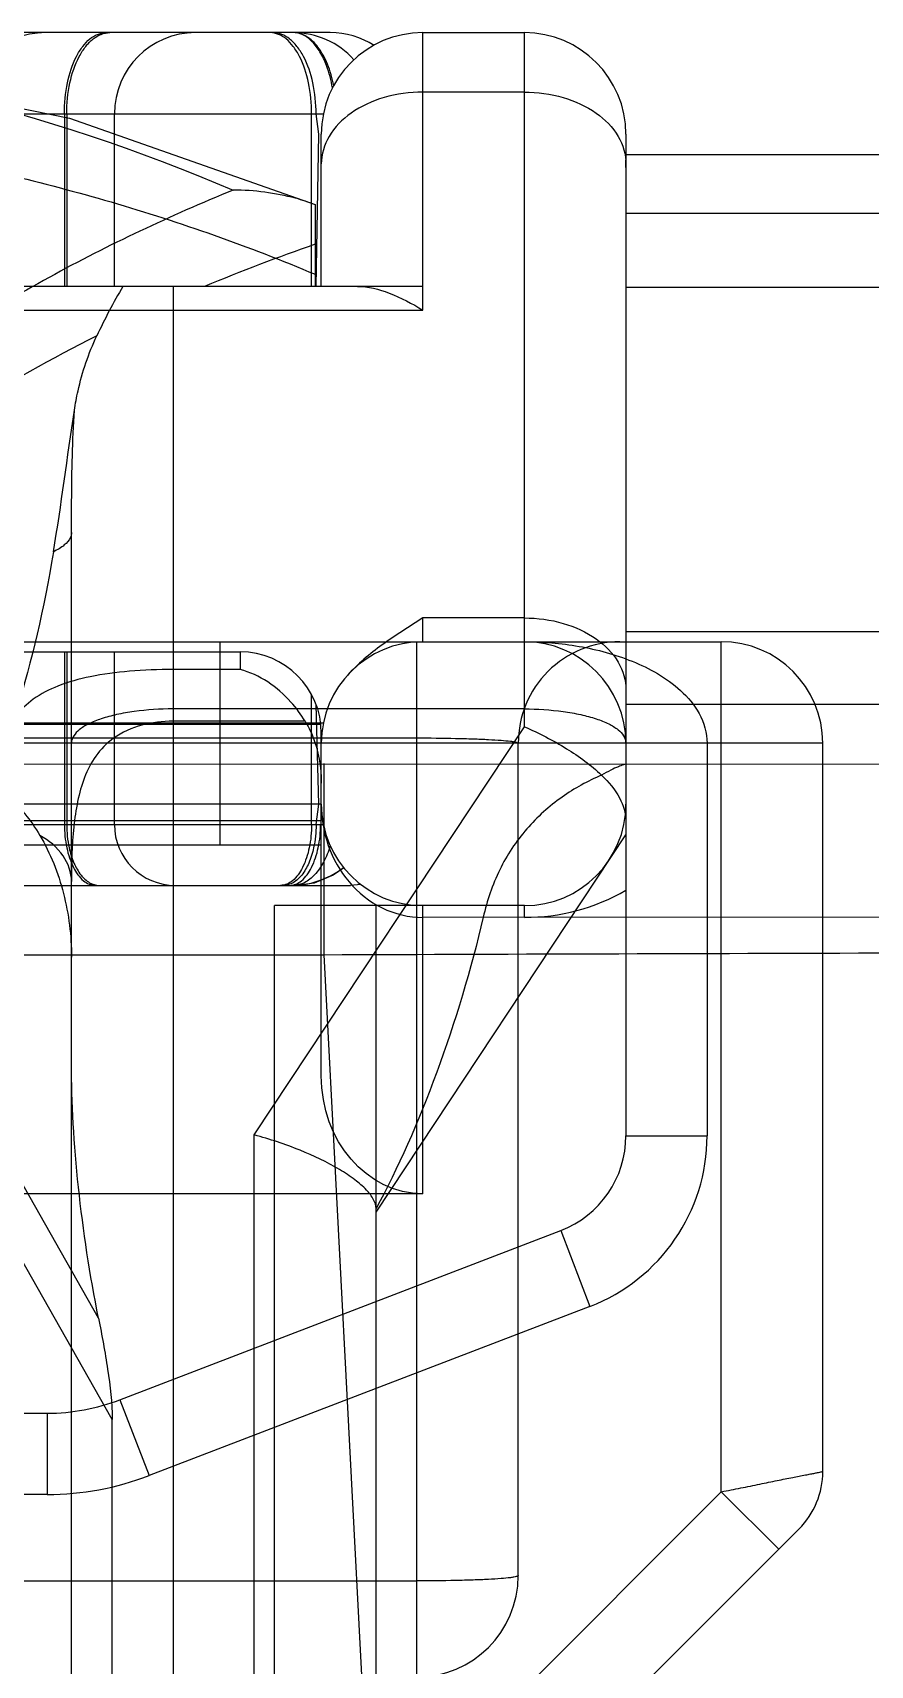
# Model space of a CAD drawing. Header units: millimetres. Extents: x 27275 to 28529, y -21406 to -20519.
# Drawn here: x 27868.95 to 27873.1, y -21133.46 to -21125.37 of the extents above; entities that cross this region are included whole.
import ezdxf

# ---------------------------------------------------------------- set-up
doc = ezdxf.new("R2010")
doc.units = ezdxf.units.MM
doc.header["$LTSCALE"] = 8
doc.layers.add('Cav-cor', color=30, linetype='Continuous')
doc.layers.add('WT', color=4, linetype='Continuous')

# ---------------------------------------------------------------- blocks, each defined once
blk = doc.blocks.new('20160902.185733')
at = {"layer": 'Cav-cor', "color": 241}
for p, q in [((-66.4808, 33.4998), (-75.6523, 33.4998)), ((-66.0221, 33.4998), (-65.5191, 33.4998)), ((-66.0221, 32.1244), (-66.0221, 33.4998)), ((-65.5191, 30.0608), (-65.5191, 33.4998)), ((-65.5191, 33.2051), (-66.0221, 33.2051)), ((-74.6564, 33.0974), (-66.5149, 33.0974)), ((-67.7979, 33.0974), (-67.7979, 32.2423)), ((-67.7867, 33.0974), (-67.7867, 32.2423)), ((-67.5503, 32.2423), (-67.5503, 33.0974)), ((-66.5734, 32.2423), (-66.5734, 33.0974)), ((-66.5379, 32.9968), (-66.5511, 33.0974)), ((-66.5511, 32.2423), (-66.5379, 32.9968)), ((-66.5251, 32.2423), (-66.5251, 32.9968)), ((-65.0161, 32.9968), (-65.0161, 28.0337)), ((-65.0161, 32.8968), (-52.6903, 32.8968)), ((-65.0161, 32.831), (-65.0161, 32.87)), ((-66.5556, 32.6479), (-66.5556, 32.2423)), ((-56.0654, 32.6039), (-65.0161, 32.6039)), ((-66.0221, 32.2423), (-74.6463, 32.2423)), ((-67.2598, 32.2423), (-67.2598, 8.4504)), ((-65.0161, 32.2388), (-56.6241, 32.2388)), ((-74.7948, 32.1244), (-66.0221, 32.1244)), ((-67.7628, 8.9534), (-67.7628, 31.0232)), ((-65.5191, 30.5997), (-66.0221, 30.5997)), ((-66.0221, 30.4818), (-66.0221, 30.5997)), ((-65.0161, 30.5324), (-56.5347, 30.5324)), ((-75.6523, 30.4818), (-64.5436, 30.4818)), ((-74.2529, 30.4315), (-66.9275, 30.4315)), ((-67.7979, 30.4315), (-67.7979, 29.5764)), ((-67.7867, 30.4315), (-67.7867, 29.5764)), ((-67.5503, 29.5764), (-67.5503, 30.4315)), ((-67.0281, 30.4818), (-67.0281, 29.4758)), ((-66.9275, 30.4315), (-66.9275, 30.3442)), ((-66.0526, 25.3512), (-66.0526, 30.4818)), ((-64.5435, 26.2696), (-64.5436, 30.4818)), ((-66.9275, 30.3442), (-67.2598, 30.3442)), ((-66.5734, 29.5764), (-66.5734, 30.2202)), ((-65.5191, 30.1488), (-67.2598, 30.1488)), ((-66.5379, 29.677), (-66.5511, 30.1713)), ((-65.0161, 30.1717), (-55.9379, 30.1717)), ((-74.6564, 30.0794), (-66.5149, 30.0794)), ((-74.2439, 30.0739), (-66.5276, 30.0739)), ((-66.6052, 30.0877), (-67.2598, 30.0877)), ((-66.8574, 28.038), (-65.5191, 30.0608)), ((-66.5251, 28.3313), (-66.5251, 30.0291)), ((-64.0406, 29.9788), (-76.1553, 29.9788)), ((-73.5404, 30.0051), (-66.0526, 30.0051)), ((-65.5496, 25.8542), (-65.5496, 29.9788)), ((-64.6137, 29.9788), (-64.6137, 28.0337)), ((-64.0406, 26.3702), (-64.0406, 29.9788)), ((-90.7471, 29.8788), (-52.5319, 29.8744)), ((-66.5129, 29.8788), (-66.5129, 28.9311)), ((-66.5251, 29.677), (-70.9002, 29.677)), ((-66.5511, 29.5764), (-66.5379, 29.677)), ((-74.6564, 29.5764), (-66.5151, 29.5764)), ((-66.5251, 29.5937), (-71.7427, 29.5937)), ((-74.6463, 29.4758), (-66.5251, 29.4758)), ((-66.2538, 27.6549), (-65.0161, 29.5257)), ((-74.8475, 29.2746), (-66.3802, 29.2746)), ((-66.3288, 29.279), (-66.3801, 29.2746)), ((-65.5191, 29.174), (-66.7568, 29.174)), ((-66.7568, 8.4504), (-66.7568, 29.174)), ((-66.2538, 8.9534), (-66.2538, 29.174)), ((-66.0221, 27.7462), (-66.0221, 29.174)), ((-65.5191, 29.1157), (-65.5191, 29.174)), ((-60.2284, 29.1173), (-66.0221, 29.1157)), ((-67.6288, 27.1292), (-68.7114, 29.0402)), ((-76.7663, 28.9311), (-66.5129, 28.9311)), ((-67.5616, 26.6275), (-68.8713, 28.9395)), ((-66.5129, 28.9311), (-65.6439, 12.3482)), ((-66.8574, 12.4744), (-66.8574, 28.038)), ((-65.0161, 28.0337), (-64.6137, 28.0337)), ((-66.0221, 27.7462), (-74.2439, 27.7462)), ((-67.5227, 26.7258), (-65.3388, 27.5641)), ((-65.3388, 27.5641), (-65.1946, 27.1885)), ((-65.1946, 27.1885), (-67.3785, 26.3501)), ((-67.5227, 26.7258), (-67.3785, 26.3501)), ((-68.1347, 26.659), (-67.8833, 26.659)), ((-67.8833, 26.659), (-67.8833, 26.2566)), ((-67.5616, 23.8998), (-67.5616, 26.6275)), ((-67.8833, 26.2566), (-68.1347, 26.2566)), ((-64.5435, 26.2696), (-66.468, 24.3452)), ((-64.5436, 26.2696), (-64.2591, 25.985)), ((-66.787, 23.4571), (-64.1585, 26.0856)), ((-73.3215, 25.8279), (-66.0526, 25.8279))]:
    blk.add_line(p, q, dxfattribs=at)
for points in [[(-70.9053, 33.4998), (-69.357, 33.399), (-67.7719, 33.0768), (-66.5556, 32.6479)], [(-66.4136, 29.3612), (-66.4665, 29.325), (-66.5604, 29.2861), (-66.6494, 29.2746)]]:
    blk.add_lwpolyline(points, dxfattribs=at)
for centre, radius, start, end in [((-67.8901, 33.0974), 0.4024, 90.00189, 180), ((-67.1479, 33.0974), 0.4024, 90.00189, 180), ((-66.6635, 33.0976), 0.4022, 41.83324, 90.00928), ((-66.0221, 32.9968), 0.503, 90, 180), ((-66.4807, 33.0974), 0.4024, 57.18323, 90.00007), ((-65.5191, 32.9968), 0.503, 0, 90), ((-64.8452, 30.682), 3.0866, 149.63456, 154.77491), ((-66.9275, 30.0291), 0.4024, 0, 90), ((-66.0221, 29.9788), 0.503, 90, 180), ((-65.0466, 29.9788), 0.503, 89.99976, 180), ((-65.5191, 29.9788), 0.503, 0, 90), ((-64.5436, 29.9788), 0.503, 0, 90), ((-66.0221, 29.677), 0.503, 180, 270), ((-65.5191, 29.677), 0.503, 270, 0), ((-67.2485, 29.5764), 0.3018, 180, 269.99925), ((-65.5191, 30.122), 1.0063, 270, 299.99134), ((-65.5191, 28.0337), 0.503, 291, 0), ((-65.5191, 28.0337), 0.9054, 291, 0), ((-67.8833, 27.665), 1.006, 270, 291), ((-67.8833, 27.665), 1.4084, 270, 291), ((-64.443, 26.3702), 0.4024, 315, 0), ((-66.0526, 25.8542), 0.503, 270, 0)]:
    blk.add_arc(centre, radius, start, end, dxfattribs=at)
at = {"layer": 'Cav-cor', "color": 241, "extrusion": (0, 0, -1)}
for centre, major_axis, ratio, start_param, end_param in [((-68.2658, 31.0965), (0.2608, 1.7227), 0.24967, 1.631121, 2.596534), ((-66.2538, 28.7489), (0.5042, 1.5835), 0.249293, 1.257513, 2.235084), ((-67.2598, 27.5019), (-0.2715, 1.7478), 0.24228, 4.535281, 5.282486), ((-66.0221, 28.3313), (0, 0.5852), 0.859601, 3.141593, 4.712389)]:
    blk.add_ellipse(centre, major_axis=major_axis, ratio=ratio, start_param=start_param, end_param=end_param, dxfattribs=at)
at = {"layer": 'Cav-cor', "color": 241}
for points, knots in [([(-70.9058, 33.4998), (-70.5711, 33.4994), (-69.2277, 33.4359), (-67.8899, 33.1187), (-66.9618, 32.7194)], [0, 0, 0, 0, 0.248837, 1, 1, 1, 1]), ([(-67.7979, 33.0974), (-67.7979, 33.149), (-67.7885, 33.2467), (-67.753, 33.3599), (-67.7099, 33.431), (-67.6665, 33.4791), (-67.6215, 33.4998), (-67.5935, 33.4998)], [0, 0, 0, 0, 0.317958, 0.601168, 0.721996, 0.827444, 1, 1, 1, 1]), ([(-67.7867, 33.0974), (-67.7867, 33.149), (-67.7769, 33.247), (-67.7397, 33.3602), (-67.6948, 33.4312), (-67.6491, 33.4795), (-67.6025, 33.4998), (-67.5734, 33.4998)], [0, 0, 0, 0, 0.314428, 0.595654, 0.716554, 0.822965, 1, 1, 1, 1]), ([(-66.5734, 33.0974), (-66.5734, 33.149), (-66.5827, 33.2467), (-66.6182, 33.3599), (-66.6613, 33.431), (-66.7047, 33.4791), (-66.7497, 33.4998), (-66.7777, 33.4998)], [0, 0, 0, 0, 0.317958, 0.601168, 0.721996, 0.827444, 1, 1, 1, 1]), ([(-66.5511, 33.0974), (-66.5511, 33.149), (-66.5609, 33.247), (-66.598, 33.3602), (-66.643, 33.4312), (-66.6886, 33.4795), (-66.7353, 33.4998), (-66.7644, 33.4998)], [0, 0, 0, 0, 0.314428, 0.595654, 0.716554, 0.822965, 1, 1, 1, 1]), ([(-66.4637, 33.2377), (-66.4708, 33.274), (-66.4898, 33.3408), (-66.5349, 33.4257), (-66.5927, 33.4841), (-66.6415, 33.4998), (-66.6636, 33.4998)], [0, 0, 0, 0, 0.315121, 0.587653, 0.811617, 1, 1, 1, 1]), ([(-66.4699, 33.2259), (-66.4763, 33.2635), (-66.492, 33.3254), (-66.5279, 33.4031), (-66.5671, 33.4562), (-66.6126, 33.4911), (-66.6474, 33.4998), (-66.6636, 33.4998)], [0, 0, 0, 0, 0.318793, 0.529806, 0.71131, 0.864863, 1, 1, 1, 1]), ([(-66.0221, 33.2051), (-66.0869, 33.2051), (-66.2126, 33.1882), (-66.3773, 33.1138), (-66.4945, 32.9978), (-66.5251, 32.8966), (-66.5251, 32.8495)], [0, 0, 0, 0, 0.28797, 0.555344, 0.790533, 1, 1, 1, 1]), ([(-65.5191, 33.2051), (-65.4543, 33.2051), (-65.3286, 33.1882), (-65.1639, 33.1138), (-65.0467, 32.9978), (-65.0161, 32.8966), (-65.0161, 32.8495)], [0, 0, 0, 0, 0.28797, 0.555344, 0.790533, 1, 1, 1, 1]), ([(-70.7067, 33.0974), (-70.0024, 33.0975), (-68.9395, 33.0034), (-67.5591, 32.6781), (-66.8849, 32.4419), (-66.5556, 32.3025)], [0, 0, 0, 0, 0.49718, 0.747557, 1, 1, 1, 1]), ([(-66.9618, 32.7194), (-67.2734, 32.5929), (-67.8886, 32.3031), (-68.7594, 31.7487), (-69.5539, 31.046), (-69.9848, 30.4666), (-70.1604, 30.1488)], [0, 0, 0, 0, 0.241562, 0.487284, 0.739169, 1, 1, 1, 1]), ([(-66.5556, 32.6472), (-66.5874, 32.6596), (-66.7184, 32.7019), (-66.8569, 32.719), (-66.9602, 32.7198)], [0, 0, 0, 0, 0.248318, 1, 1, 1, 1]), ([(-66.3456, 32.2423), (-66.2924, 32.2423), (-66.1774, 32.2124), (-66.0749, 32.1579), (-66.0221, 32.1244)], [0, 0, 0, 0, 0.460021, 1, 1, 1, 1]), ([(-67.6375, 31.9974), (-67.8617, 31.8852), (-68.7524, 31.3881), (-69.5582, 30.6768), (-69.956, 30.0145)], [0, 0, 0, 0, 0.24499, 1, 1, 1, 1]), ([(-67.7484, 31.6291), (-67.7436, 31.6612), (-67.7199, 31.7875), (-67.6784, 31.9105), (-67.6375, 31.9974)], [0, 0, 0, 0, 0.252535, 1, 1, 1, 1]), ([(-67.7628, 31.0232), (-67.7628, 31.0743), (-67.7621, 31.2764), (-67.7576, 31.4785), (-67.7484, 31.6292)], [0, 0, 0, 0, 0.25321, 1, 1, 1, 1]), ([(-67.7628, 31.0232), (-67.7628, 31.0145), (-67.769, 30.99), (-67.801, 30.9553), (-67.8332, 30.9368), (-67.8522, 30.9276)], [0, 0, 0, 0, 0.189716, 0.536298, 1, 1, 1, 1]), ([(-66.0221, 30.5997), (-66.09, 30.5567), (-66.2226, 30.473), (-66.3449, 30.3721), (-66.3961, 30.3151)], [0, 0, 0, 0, 0.511745, 1, 1, 1, 1]), ([(-65.5191, 30.5997), (-65.4543, 30.5997), (-65.3286, 30.5827), (-65.1639, 30.5083), (-65.0467, 30.3924), (-65.0161, 30.2911), (-65.0161, 30.244)], [0, 0, 0, 0, 0.28797, 0.555344, 0.790533, 1, 1, 1, 1]), ([(-65.5191, 30.4818), (-65.4285, 30.4818), (-65.2465, 30.4668), (-65.0244, 30.4072), (-64.8573, 30.3267), (-64.7405, 30.2436), (-64.6432, 30.1304), (-64.6137, 30.0297), (-64.6137, 29.9788)], [0, 0, 0, 0, 0.241395, 0.484598, 0.608152, 0.734115, 0.864298, 1, 1, 1, 1]), ([(-67.2598, 30.3442), (-67.3319, 30.3442), (-67.4694, 30.339), (-67.661, 30.3142), (-67.8229, 30.2704), (-67.9509, 30.2051), (-68.0442, 30.1178), (-68.1054, 30.0123), (-68.1417, 29.8929), (-68.1535, 29.8087), (-68.1577, 29.7648)], [0, 0, 0, 0, 0.178567, 0.340493, 0.477719, 0.592258, 0.69283, 0.789757, 0.890825, 1, 1, 1, 1]), ([(-66.6052, 30.0877), (-66.6256, 30.1215), (-66.7082, 30.2333), (-66.8309, 30.3194), (-66.9275, 30.3442)], [0, 0, 0, 0, 0.283703, 1, 1, 1, 1]), ([(-67.2598, 30.1488), (-67.3241, 30.1488), (-67.4181, 30.1431), (-67.5365, 30.1224), (-67.6122, 30.1023), (-67.6751, 30.0772), (-67.7311, 30.0452), (-67.7628, 30.0059), (-67.7628, 29.9809)], [0, 0, 0, 0, 0.34609, 0.504631, 0.646348, 0.767424, 0.865812, 1, 1, 1, 1]), ([(-65.5191, 30.1488), (-65.4548, 30.1488), (-65.3608, 30.1431), (-65.2424, 30.1224), (-65.1667, 30.1023), (-65.1038, 30.0772), (-65.0478, 30.0452), (-65.0161, 30.0059), (-65.0161, 29.9809)], [0, 0, 0, 0, 0.34609, 0.504631, 0.646348, 0.767424, 0.865812, 1, 1, 1, 1]), ([(-67.2598, 30.0877), (-67.3619, 30.0877), (-67.5154, 30.0535), (-67.6468, 29.92), (-67.7026, 29.8093), (-67.7352, 29.6896), (-67.7596, 29.517), (-67.7628, 29.3835), (-67.7628, 29.293)], [0, 0, 0, 0, 0.285304, 0.401732, 0.513533, 0.627873, 0.747011, 1, 1, 1, 1]), ([(-66.6052, 30.0877), (-66.5912, 30.0647), (-66.5435, 29.969), (-66.5251, 29.8603), (-66.5251, 29.7806)], [0, 0, 0, 0, 0.252664, 1, 1, 1, 1]), ([(-65.5191, 30.0608), (-65.4471, 30.0291), (-65.3122, 29.9602), (-65.1884, 29.8709), (-65.1364, 29.8204)], [0, 0, 0, 0, 0.520571, 1, 1, 1, 1]), ([(-66.0526, 30.0051), (-65.9883, 30.0051), (-65.8949, 30.0042), (-65.7762, 30.001), (-65.701, 29.9978), (-65.6394, 29.9941), (-65.5975, 29.9903), (-65.5727, 29.9869), (-65.5605, 29.9843), (-65.5535, 29.9824), (-65.5496, 29.98), (-65.5496, 29.9788)], [0, 0, 0, 0, 0.381698, 0.553981, 0.70485, 0.828609, 0.920686, 0.953788, 0.977911, 0.993027, 1, 1, 1, 1]), ([(-65.0167, 29.8744), (-65.0207, 29.8744), (-65.0332, 29.87), (-65.058, 29.8615), (-65.0943, 29.8442), (-65.1214, 29.8293), (-65.1364, 29.8204)], [0, 0, 0, 0, 0.090754, 0.294608, 0.602245, 1, 1, 1, 1]), ([(-65.1364, 29.8204), (-65.2053, 29.792), (-65.3406, 29.7168), (-65.5166, 29.5593), (-65.6517, 29.3546), (-65.7042, 29.1979), (-65.7229, 29.1173)], [0, 0, 0, 0, 0.235281, 0.483759, 0.738761, 1, 1, 1, 1]), ([(-65.1364, 29.8204), (-65.102, 29.787), (-65.044, 29.72), (-65.0161, 29.6326), (-65.0161, 29.593)], [0, 0, 0, 0, 0.547378, 1, 1, 1, 1]), ([(-68.1577, 29.7648), (-68.1329, 29.7524), (-68.0366, 29.6896), (-67.9641, 29.5965), (-67.9197, 29.5222)], [0, 0, 0, 0, 0.242219, 1, 1, 1, 1]), ([(-66.5251, 29.677), (-66.5251, 29.6077), (-66.5019, 29.468), (-66.3981, 29.2829), (-66.2317, 29.1492), (-66.0914, 29.1157), (-66.0221, 29.1157)], [0, 0, 0, 0, 0.250065, 0.500092, 0.750002, 1, 1, 1, 1]), ([(-67.7979, 29.5764), (-67.7979, 29.5378), (-67.7908, 29.4643), (-67.7602, 29.3677), (-67.7133, 29.2971), (-67.6656, 29.2746), (-67.6446, 29.2746)], [0, 0, 0, 0, 0.317979, 0.601992, 0.827356, 1, 1, 1, 1]), ([(-67.7867, 29.5764), (-67.7867, 29.5569), (-67.7846, 29.5181), (-67.7744, 29.4535), (-67.7543, 29.3873), (-67.7207, 29.3268), (-67.678, 29.2858), (-67.6428, 29.2746), (-67.6267, 29.2746)], [0, 0, 0, 0, 0.158534, 0.313965, 0.529881, 0.716055, 0.869961, 1, 1, 1, 1]), ([(-66.5734, 29.5764), (-66.5734, 29.5378), (-66.5804, 29.4643), (-66.6111, 29.3677), (-66.6579, 29.2971), (-66.7057, 29.2746), (-66.7266, 29.2746)], [0, 0, 0, 0, 0.317979, 0.601992, 0.827356, 1, 1, 1, 1]), ([(-66.5511, 29.5764), (-66.5511, 29.5569), (-66.5531, 29.5181), (-66.5633, 29.4535), (-66.5835, 29.3873), (-66.6171, 29.3268), (-66.6598, 29.2858), (-66.695, 29.2746), (-66.711, 29.2746)], [0, 0, 0, 0, 0.158534, 0.313965, 0.529881, 0.716055, 0.869961, 1, 1, 1, 1]), ([(-66.6821, 29.2746), (-66.6611, 29.2746), (-66.6132, 29.2969), (-66.5667, 29.3678), (-66.5357, 29.4642), (-66.5288, 29.5377), (-66.5288, 29.5764)], [0, 0, 0, 0, 0.172766, 0.39812, 0.681656, 1, 1, 1, 1]), ([(-67.9197, 29.5222), (-67.8667, 29.4333), (-67.7893, 29.2351), (-67.7628, 29.0251), (-67.7628, 28.919)], [0, 0, 0, 0, 0.493872, 1, 1, 1, 1]), ([(-67.7628, 29.293), (-67.7628, 29.3377), (-67.797, 29.4348), (-67.8749, 29.4973), (-67.9197, 29.5221)], [0, 0, 0, 0, 0.466038, 1, 1, 1, 1]), ([(-66.4806, 29.4702), (-66.4895, 29.4423), (-66.5102, 29.3913), (-66.5531, 29.3277), (-66.6046, 29.2853), (-66.6449, 29.2746), (-66.6636, 29.2746)], [0, 0, 0, 0, 0.309523, 0.577396, 0.802979, 1, 1, 1, 1]), ([(-66.6636, 29.2746), (-66.6422, 29.2746), (-66.5534, 29.2834), (-66.4691, 29.3227), (-66.4147, 29.3626)], [0, 0, 0, 0, 0.240583, 1, 1, 1, 1]), ([(-66.5129, 28.9311), (-65.5388, 28.9345), (-63.6278, 28.9405), (-61.2738, 28.9463), (-59.4736, 28.9496), (-58.2165, 28.9514), (-57.0394, 28.9524), (-55.9536, 28.9528), (-54.9695, 28.9525), (-54.0968, 28.9515), (-53.443, 28.9501), (-52.9817, 28.9485), (-52.6842, 28.9472), (-52.42, 28.9458), (-52.1897, 28.9442), (-51.9939, 28.9424), (-51.8525, 28.9408), (-51.757, 28.9394), (-51.6987, 28.9383), (-51.6492, 28.9372), (-51.6087, 28.9361), (-51.5773, 28.935), (-51.5564, 28.934), (-51.5446, 28.9331), (-51.5386, 28.9326), (-51.5357, 28.9319), (-51.5335, 28.9316), (-51.5335, 28.9311)], [0, 0, 0, 0, 0.1951, 0.382708, 0.471436, 0.555624, 0.634459, 0.707178, 0.77308, 0.83153, 0.881964, 0.904022, 0.9239, 0.941552, 0.956938, 0.970018, 0.980763, 0.985252, 0.989149, 0.99245, 0.995155, 0.997261, 0.99877, 0.999299, 0.99968, 0.999912, 1, 1, 1, 1]), ([(-66.2538, 27.6737), (-66.2538, 27.6886), (-66.2658, 27.7231), (-66.3038, 27.7705), (-66.3618, 27.82), (-66.4695, 27.8906), (-66.6356, 27.969), (-66.7804, 28.0172), (-66.8574, 28.038)], [0, 0, 0, 0, 0.061598, 0.143511, 0.248238, 0.37384, 0.671895, 1, 1, 1, 1]), ([(-67.6288, 27.1292), (-67.612, 27.0454), (-67.5816, 26.8794), (-67.5616, 26.7109), (-67.5616, 26.6275)], [0, 0, 0, 0, 0.505849, 1, 1, 1, 1]), ([(-64.5435, 26.2696), (-64.5111, 26.2758), (-64.4475, 26.2884), (-64.355, 26.3071), (-64.2695, 26.325), (-64.1943, 26.3405), (-64.1392, 26.351), (-64.1025, 26.3577), (-64.0809, 26.3619), (-64.0646, 26.3649), (-64.051, 26.3686), (-64.0463, 26.3683), (-64.0403, 26.3709), (-64.0406, 26.3702)], [0, 0, 0, 0, 0.192825, 0.37942, 0.551914, 0.703689, 0.828764, 0.879793, 0.922414, 0.956108, 0.980498, 0.995241, 1, 1, 1, 1]), ([(-65.5496, 25.8542), (-65.5496, 25.853), (-65.5536, 25.8506), (-65.5605, 25.8487), (-65.5728, 25.8461), (-65.5977, 25.8427), (-65.6397, 25.8389), (-65.7014, 25.8351), (-65.7767, 25.832), (-65.8952, 25.8288), (-65.9884, 25.8279), (-66.0526, 25.8279)], [0, 0, 0, 0, 0.007006, 0.022215, 0.046423, 0.079643, 0.172123, 0.296052, 0.446932, 0.61913, 1, 1, 1, 1])]:
    blk.add_open_spline(points, degree=3, knots=knots, dxfattribs=at)
for points in [[(-66.5556, 32.4513), (-66.7401, 32.3869), (-66.923, 32.3178), (-67.1032, 32.2423)], [(-67.8522, 30.9276), (-67.8133, 31.1608), (-67.7836, 31.3954), (-67.7484, 31.6291)]]:
    blk.add_open_spline(points, degree=3, dxfattribs=at)

msp = doc.modelspace()

# ---------------------------------------------------------------- block references
at = {"layer": 'WT'}
msp.add_blockref('20160902.185733', (27936.9052, -21158.8708), dxfattribs=at)

doc.saveas('drawing.dxf')
